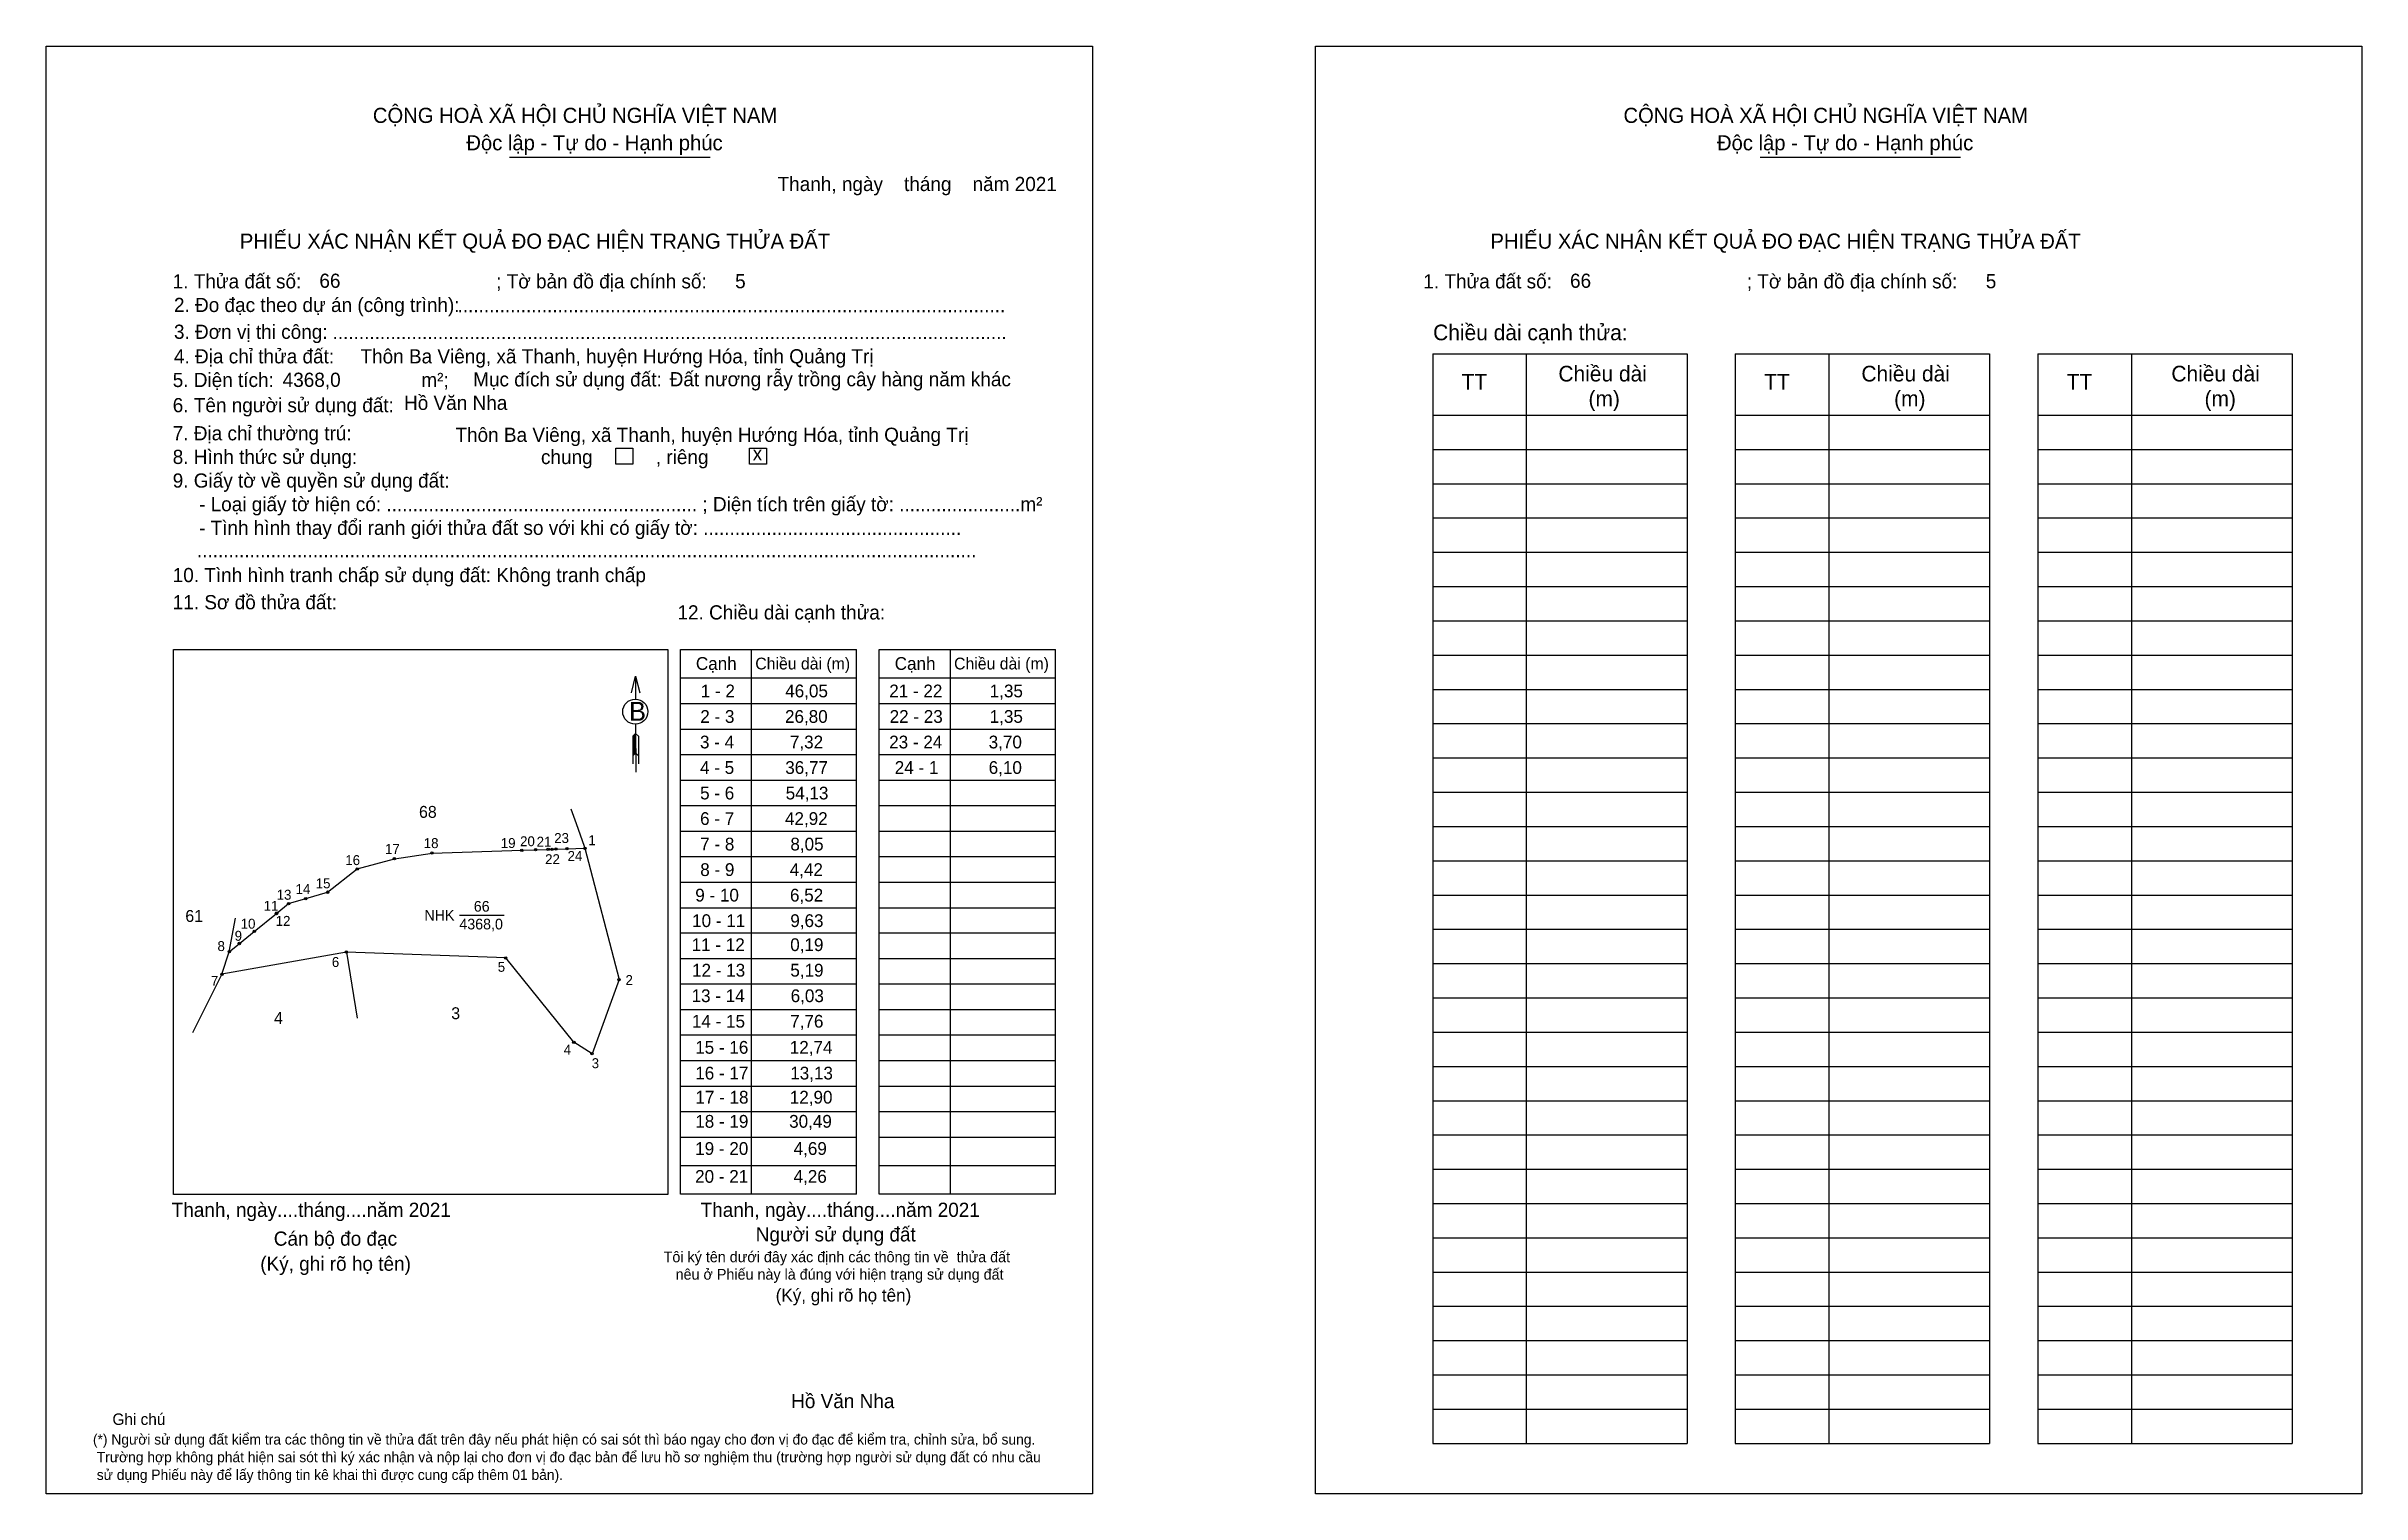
# Model space of a CAD drawing. Extents: x 544168 to 544954, y 1826713 to 1827204.
import ezdxf

# ---------------------------------------------------------------- set-up
doc = ezdxf.new("R2010")
doc.units = 0
for name, color, linetype in [('CanhThua', 7, 'Continuous'), ('kqddKhungInTrang1', 7, 'Continuous'), ('kqddKhungInTrang2', 7, 'Continuous'), ('kqddNoiDung', 7, 'Continuous'), ('kqddTemplate', 7, 'Continuous'), ('Level 1', 7, 'Continuous'), ('MocDinhThua', 7, 'Continuous'), ('NhanDiaChinhThua', 7, 'Continuous'), ('NhanTuCan', 7, 'Continuous'), ('RauThua', 7, 'Continuous'), ('SoHieuDinhThua', 7, 'Continuous')]:
    doc.layers.add(name, color=color, linetype=linetype)

msp = doc.modelspace()

# ---------------------------------------------------------------- linework, layer by layer
at = {"layer": 'CanhThua'}
for p, q in [((544299.23, 1826930.15), (544329.71, 1826931.1)), ((544329.71, 1826931.1), (544334.39, 1826931.25)), ((544334.39, 1826931.25), (544338.65, 1826931.38)), ((544338.65, 1826931.38), (544339.99, 1826931.43)), ((544339.99, 1826931.43), (544341.34, 1826931.47)), ((544341.34, 1826931.47), (544345.04, 1826931.58)), ((544345.04, 1826931.58), (544351.14, 1826931.78)), ((544351.14, 1826931.78), (544362.71, 1826887.21)), ((544263.81, 1826916.86), (544273.83, 1826924.73)), ((544273.83, 1826924.73), (544286.48, 1826928.22)), ((544286.48, 1826928.22), (544299.23, 1826930.15)), ((544250.57, 1826913), (544256.36, 1826914.69)), ((544256.36, 1826914.69), (544263.81, 1826916.86)), ((544238.91, 1826903.55), (544246.39, 1826909.61)), ((544246.39, 1826909.61), (544246.54, 1826909.74)), ((544246.54, 1826909.74), (544250.57, 1826913)), ((544230.4, 1826896.66), (544233.84, 1826899.45)), ((544233.84, 1826899.45), (544238.91, 1826903.55)), ((544227.92, 1826889), (544230.4, 1826896.66)), ((544270.17, 1826896.53), (544227.92, 1826889)), ((544324.26, 1826894.55), (544270.17, 1826896.53)), ((544347.36, 1826865.94), (544324.26, 1826894.55)), ((544362.71, 1826887.21), (544353.55, 1826862.02)), ((544353.55, 1826862.02), (544347.36, 1826865.94))]:
    msp.add_line(p, q, dxfattribs=at)
at = {"layer": 'kqddKhungInTrang1'}
msp.add_lwpolyline([(544168.32, 1827203.86), (544523.37, 1827203.86), (544523.37, 1826712.77), (544168.32, 1826712.77)], close=True, dxfattribs=at)
at = {"layer": 'kqddKhungInTrang2'}
msp.add_lwpolyline([(544599.11, 1827203.86), (544954.17, 1827203.86), (544954.17, 1826712.77), (544599.11, 1826712.77)], close=True, dxfattribs=at)
at = {"layer": 'kqddTemplate'}
for p, q in [((544325.58, 1827166.28), (544393.58, 1827166.28)), ((544750.05, 1827166.28), (544818.05, 1827166.28)), ((544638.86, 1827099.52), (544725.19, 1827099.52)), ((544638.86, 1827099.52), (544638.86, 1826729.83)), ((544670.63, 1827099.52), (544670.63, 1826729.83)), ((544725.19, 1827099.52), (544725.19, 1826729.83)), ((544741.55, 1827099.52), (544741.55, 1826729.83)), ((544741.55, 1827099.52), (544827.88, 1827099.52)), ((544773.32, 1827099.52), (544773.32, 1826729.83)), ((544827.88, 1827099.52), (544827.88, 1826729.83)), ((544844.24, 1827099.52), (544844.24, 1826729.83)), ((544844.24, 1827099.52), (544930.57, 1827099.52)), ((544876.01, 1827099.52), (544876.01, 1826729.82)), ((544930.57, 1827099.52), (544930.57, 1826729.82)), ((544638.86, 1827078.72), (544725.19, 1827078.72)), ((544741.55, 1827078.72), (544827.88, 1827078.72)), ((544844.24, 1827078.72), (544930.57, 1827078.72)), ((544638.86, 1827067.09), (544725.19, 1827067.09)), ((544741.55, 1827067.09), (544827.88, 1827067.09)), ((544844.24, 1827067.09), (544930.57, 1827067.09)), ((544638.86, 1827055.46), (544725.19, 1827055.46)), ((544741.55, 1827055.46), (544827.88, 1827055.46)), ((544844.24, 1827055.46), (544930.57, 1827055.46)), ((544638.86, 1827043.83), (544725.19, 1827043.83)), ((544741.55, 1827043.83), (544827.88, 1827043.83)), ((544844.24, 1827043.83), (544930.57, 1827043.83)), ((544638.86, 1827032.2), (544725.19, 1827032.2)), ((544741.55, 1827032.2), (544827.88, 1827032.2)), ((544844.24, 1827032.2), (544930.57, 1827032.2)), ((544638.86, 1827020.57), (544725.19, 1827020.57)), ((544741.55, 1827020.57), (544827.88, 1827020.57)), ((544844.24, 1827020.57), (544930.57, 1827020.57)), ((544638.86, 1827008.94), (544725.19, 1827008.94)), ((544741.55, 1827008.94), (544827.88, 1827008.94)), ((544844.24, 1827008.94), (544930.57, 1827008.94)), ((544383.54, 1826999.21), (544443.35, 1826999.21)), ((544383.54, 1826814.41), (544383.54, 1826999.21)), ((544407.6, 1826999.21), (544407.6, 1826814.41)), ((544443.35, 1826814.41), (544443.35, 1826999.21)), ((544451.01, 1826999.21), (544510.83, 1826999.21)), ((544451.01, 1826814.41), (544451.01, 1826999.21)), ((544475.07, 1826999.21), (544475.07, 1826814.41)), ((544510.83, 1826814.41), (544510.83, 1826999.21)), ((544638.86, 1826997.31), (544725.19, 1826997.31)), ((544741.55, 1826997.31), (544827.88, 1826997.31)), ((544844.24, 1826997.31), (544930.57, 1826997.31)), ((544368.3, 1826990.13), (544368.32, 1826982.37)), ((544383.54, 1826989.54), (544443.35, 1826989.54)), ((544451.01, 1826989.54), (544510.83, 1826989.54)), ((544638.86, 1826985.68), (544725.19, 1826985.68)), ((544741.55, 1826985.68), (544827.88, 1826985.68)), ((544844.24, 1826985.68), (544930.57, 1826985.68)), ((544383.54, 1826980.88), (544443.35, 1826980.88)), ((544451.01, 1826980.88), (544510.83, 1826980.88)), ((544368.33, 1826970.72), (544367.34, 1826969.77)), ((544368.33, 1826970.28), (544367.34, 1826969.33)), ((544368.34, 1826969.83), (544367.34, 1826968.88)), ((544367.34, 1826969.77), (544367.34, 1826960.41)), ((544368.33, 1826973.85), (544368.36, 1826957.53)), ((544368.33, 1826970.72), (544369.35, 1826969.77)), ((544369.35, 1826969.77), (544369.35, 1826960.41)), ((544383.54, 1826972.22), (544443.35, 1826972.22)), ((544451.01, 1826972.22), (544510.83, 1826972.22)), ((544638.86, 1826974.05), (544725.19, 1826974.05)), ((544741.55, 1826974.05), (544827.88, 1826974.05)), ((544844.24, 1826974.05), (544930.57, 1826974.05)), ((544368.34, 1826969.39), (544367.34, 1826968.44)), ((544368.34, 1826968.95), (544367.34, 1826968)), ((544368.34, 1826968.51), (544367.34, 1826967.55)), ((544368.34, 1826968.06), (544367.34, 1826967.11)), ((544368.34, 1826967.62), (544367.34, 1826966.67)), ((544368.34, 1826967.18), (544367.34, 1826966.22)), ((544368.34, 1826966.74), (544367.34, 1826965.78)), ((544368.34, 1826966.29), (544367.34, 1826965.34)), ((544368.34, 1826965.85), (544367.34, 1826964.89)), ((544368.34, 1826965.41), (544367.34, 1826964.45)), ((544368.34, 1826964.97), (544367.34, 1826964.01)), ((544368.34, 1826964.52), (544367.34, 1826963.57)), ((544368.35, 1826964.08), (544367.34, 1826963.12)), ((544368.35, 1826964.08), (544369.35, 1826963.12)), ((544383.54, 1826963.56), (544443.35, 1826963.56)), ((544451.01, 1826963.56), (544510.83, 1826963.56)), ((544638.86, 1826962.42), (544725.19, 1826962.42)), ((544741.55, 1826962.42), (544827.88, 1826962.42)), ((544844.24, 1826962.42), (544930.57, 1826962.42)), ((544383.54, 1826954.9), (544443.35, 1826954.9)), ((544451.01, 1826954.9), (544510.83, 1826954.9)), ((544383.54, 1826946.24), (544443.35, 1826946.24)), ((544451.01, 1826946.24), (544510.83, 1826946.24)), ((544638.86, 1826950.79), (544725.19, 1826950.79)), ((544741.55, 1826950.79), (544827.88, 1826950.79)), ((544844.24, 1826950.79), (544930.57, 1826950.79)), ((544638.86, 1826939.16), (544725.19, 1826939.16)), ((544741.55, 1826939.16), (544827.88, 1826939.16)), ((544844.24, 1826939.16), (544930.57, 1826939.16)), ((544383.54, 1826937.58), (544443.35, 1826937.58)), ((544451.01, 1826937.58), (544510.83, 1826937.58)), ((544383.54, 1826928.92), (544443.35, 1826928.92)), ((544451.01, 1826928.92), (544510.83, 1826928.92)), ((544638.86, 1826927.53), (544725.19, 1826927.53)), ((544741.55, 1826927.53), (544827.88, 1826927.53)), ((544844.24, 1826927.53), (544930.57, 1826927.53)), ((544383.54, 1826920.26), (544443.35, 1826920.26)), ((544451.01, 1826920.26), (544510.83, 1826920.26)), ((544638.86, 1826915.9), (544725.19, 1826915.9)), ((544741.55, 1826915.9), (544827.88, 1826915.9)), ((544844.24, 1826915.9), (544930.57, 1826915.9)), ((544383.54, 1826911.6), (544443.35, 1826911.6)), ((544451.01, 1826911.6), (544510.83, 1826911.6)), ((544443.35, 1826902.94), (544383.54, 1826902.94)), ((544510.83, 1826902.94), (544451.01, 1826902.94)), ((544638.86, 1826904.27), (544725.19, 1826904.27)), ((544741.55, 1826904.27), (544827.88, 1826904.27)), ((544844.24, 1826904.27), (544930.57, 1826904.27)), ((544443.35, 1826894.28), (544383.54, 1826894.28)), ((544510.83, 1826894.28), (544451.01, 1826894.28)), ((544638.86, 1826892.64), (544725.19, 1826892.64)), ((544741.55, 1826892.64), (544827.88, 1826892.64)), ((544844.24, 1826892.64), (544930.57, 1826892.64)), ((544443.35, 1826885.61), (544383.54, 1826885.61)), ((544510.83, 1826885.61), (544451.01, 1826885.61)), ((544443.35, 1826876.95), (544383.54, 1826876.95)), ((544510.83, 1826876.95), (544451.01, 1826876.95)), ((544638.86, 1826881.01), (544725.19, 1826881.01)), ((544741.55, 1826881.01), (544827.88, 1826881.01)), ((544844.24, 1826881.01), (544930.57, 1826881.01)), ((544443.35, 1826868.29), (544383.54, 1826868.29)), ((544510.83, 1826868.29), (544451.01, 1826868.29)), ((544638.86, 1826869.38), (544725.19, 1826869.38)), ((544741.55, 1826869.38), (544827.88, 1826869.38)), ((544844.24, 1826869.38), (544930.57, 1826869.38)), ((544443.35, 1826859.63), (544383.54, 1826859.63)), ((544510.83, 1826859.63), (544451.01, 1826859.63)), ((544638.86, 1826857.75), (544725.19, 1826857.75)), ((544741.55, 1826857.75), (544827.88, 1826857.75)), ((544844.24, 1826857.75), (544930.57, 1826857.75)), ((544443.35, 1826850.97), (544383.54, 1826850.97)), ((544510.83, 1826850.97), (544451.01, 1826850.97)), ((544638.86, 1826846.12), (544725.19, 1826846.12)), ((544741.55, 1826846.12), (544827.88, 1826846.12)), ((544844.24, 1826846.12), (544930.57, 1826846.12)), ((544443.35, 1826842.31), (544383.54, 1826842.31)), ((544510.83, 1826842.31), (544451.01, 1826842.31)), ((544443.35, 1826833.65), (544383.54, 1826833.65)), ((544510.83, 1826833.65), (544451.01, 1826833.65)), ((544638.86, 1826834.49), (544725.19, 1826834.49)), ((544741.55, 1826834.49), (544827.88, 1826834.49)), ((544844.24, 1826834.49), (544930.57, 1826834.49)), ((544443.35, 1826824.03), (544383.54, 1826824.03)), ((544510.83, 1826824.03), (544451.01, 1826824.03)), ((544638.86, 1826822.86), (544725.19, 1826822.86)), ((544741.55, 1826822.86), (544827.88, 1826822.86)), ((544844.24, 1826822.86), (544930.57, 1826822.86)), ((544443.35, 1826814.41), (544383.54, 1826814.41)), ((544510.83, 1826814.41), (544451.01, 1826814.41)), ((544638.86, 1826811.23), (544725.19, 1826811.23)), ((544741.55, 1826811.23), (544827.88, 1826811.23)), ((544844.24, 1826811.23), (544930.57, 1826811.23)), ((544638.86, 1826799.6), (544725.19, 1826799.6)), ((544741.55, 1826799.6), (544827.88, 1826799.6)), ((544844.24, 1826799.6), (544930.57, 1826799.6)), ((544638.86, 1826787.97), (544725.19, 1826787.97)), ((544741.55, 1826787.97), (544827.88, 1826787.97)), ((544844.24, 1826787.97), (544930.57, 1826787.97)), ((544638.86, 1826776.35), (544725.19, 1826776.35)), ((544741.55, 1826776.34), (544827.88, 1826776.34)), ((544844.24, 1826776.34), (544930.57, 1826776.34)), ((544638.86, 1826764.72), (544725.19, 1826764.72)), ((544741.55, 1826764.71), (544827.88, 1826764.71)), ((544844.24, 1826764.71), (544930.57, 1826764.71)), ((544638.86, 1826753.09), (544725.19, 1826753.09)), ((544741.55, 1826753.08), (544827.88, 1826753.08)), ((544844.24, 1826753.08), (544930.57, 1826753.08)), ((544638.86, 1826741.46), (544725.19, 1826741.46)), ((544741.55, 1826741.46), (544827.88, 1826741.46)), ((544844.24, 1826741.45), (544930.57, 1826741.45)), ((544638.86, 1826729.83), (544725.19, 1826729.83)), ((544741.55, 1826729.83), (544827.88, 1826729.83)), ((544844.24, 1826729.82), (544930.57, 1826729.82))]:
    msp.add_line(p, q, dxfattribs=at)
for points in [[(544361.57, 1827067.47), (544367.35, 1827067.47), (544367.35, 1827062.09), (544361.57, 1827062.09)], [(544407.01, 1827067.47), (544412.78, 1827067.47), (544412.78, 1827062.09), (544407.01, 1827062.09)], [(544211.52, 1826999.21), (544379.28, 1826999.21), (544379.28, 1826814.24), (544211.52, 1826814.24)]]:
    msp.add_lwpolyline(points, close=True, dxfattribs=at)
msp.add_lwpolyline([(544366.91, 1826984.51), (544368.3, 1826990.13), (544369.71, 1826984.52)], dxfattribs=at)
msp.add_circle((544368.22, 1826978.11), 4.26, dxfattribs=at)
at = {"layer": 'Level 1'}
for p, q in [((544230.4, 1826896.66), (544232.52, 1826908.1)), ((544270.17, 1826896.53), (544273.8, 1826874.15)), ((544227.92, 1826889), (544217.98, 1826869.09))]:
    msp.add_line(p, q, dxfattribs=at)
at = {"layer": 'MocDinhThua'}
for centre in [(544299.23, 1826930.15), (544329.71, 1826931.1), (544334.39, 1826931.25), (544338.65, 1826931.38), (544339.99, 1826931.43), (544341.34, 1826931.47), (544345.04, 1826931.58), (544351.14, 1826931.78), (544273.83, 1826924.73), (544286.48, 1826928.22), (544256.36, 1826914.69), (544263.81, 1826916.86), (544246.39, 1826909.61), (544246.54, 1826909.74), (544250.57, 1826913), (544233.84, 1826899.45), (544238.91, 1826903.55), (544230.4, 1826896.66), (544270.17, 1826896.53), (544324.26, 1826894.55), (544227.92, 1826889), (544362.71, 1826887.21), (544347.36, 1826865.94), (544353.55, 1826862.02)]:
    msp.add_circle(centre, 0.404, dxfattribs=at)
at = {"layer": 'NhanDiaChinhThua'}
msp.add_line((544308.51, 1826909.05), (544323.7, 1826909.05), dxfattribs=at)
at = {"layer": 'RauThua'}
for p, q in [((544346.35, 1826945.11), (544348.12, 1826940.17)), ((544348.12, 1826940.17), (544350.9, 1826932.45)), ((544350.9, 1826932.45), (544351.14, 1826931.78))]:
    msp.add_line(p, q, dxfattribs=at)

# ---------------------------------------------------------------- texts
at = {"layer": 'kqddNoiDung'}
for s, height, p in [('Thanh, ngày    tháng    năm 2021  ', 4.8113, (544416.52, 1827154.75)), ('66', 4.811, (544261, 1827121.92)), ('66', 4.811, (544685.47, 1827121.92)), ('5', 4.81, (544402.11, 1827121.77)), ('5', 4.81, (544826.58, 1827121.77)), ('........................................................................................................', 4.81133, (544307.88, 1827113.62)), ('................................................................................................................................', 4.81133, (544265.46, 1827104.51)), ('4368,0', 4.811, (544248.54, 1827088.32)), ('Đất nương rẫy trồng cây hàng năm khác', 4.8113, (544379.88, 1827088.51)), ('Hồ Văn Nha', 4.811, (544289.74, 1827080.5)), ('Thôn Ba Viêng, xã Thanh, huyện Hướng Hóa, tỉnh Quảng Trị', 4.8113, (544307.18, 1827069.65)), ('x', 4.81, (544408.07, 1827063.34)), ('1 - 2', 4.33, (544390.45, 1826982.97)), ('46,05', 4.33, (544419.11, 1826982.97)), ('21 - 22', 4.33, (544454.42, 1826982.97)), ('1,35', 4.33, (544488.51, 1826982.97)), ('2 - 3', 4.33, (544390.28, 1826974.31)), ('26,80', 4.33, (544419.03, 1826974.31)), ('22 - 23', 4.33, (544454.55, 1826974.31)), ('1,35', 4.33, (544488.51, 1826974.31)), ('3 - 4', 4.33, (544390.18, 1826965.65)), ('7,32', 4.33, (544420.7, 1826965.65)), ('23 - 24', 4.33, (544454.4, 1826965.65)), ('3,70', 4.33, (544488.17, 1826965.65)), ('4 - 5', 4.33, (544390.2, 1826956.99)), ('36,77', 4.33, (544419.12, 1826956.99)), ('24 - 1', 4.33, (544456.28, 1826956.99)), ('6,10', 4.33, (544488.17, 1826956.99)), ('5 - 6', 4.33, (544390.22, 1826948.33)), ('54,13', 4.33, (544419.27, 1826948.33)), ('6 - 7', 4.33, (544390.22, 1826939.67)), ('42,92', 4.33, (544419.03, 1826939.67)), ('7 - 8', 4.33, (544390.25, 1826931.01)), ('8,05', 4.33, (544420.86, 1826931.01)), ('8 - 9', 4.33, (544390.27, 1826922.35)), ('4,42', 4.33, (544420.63, 1826922.35)), ('9 - 10', 4.33, (544388.58, 1826913.69)), ('6,52', 4.33, (544420.72, 1826913.69)), ('10 - 11', 4.33, (544387.51, 1826905.03)), ('9,63', 4.33, (544420.84, 1826905.03)), ('11 - 12', 4.33, (544387.36, 1826896.88)), ('0,19', 4.33, (544420.81, 1826896.88)), ('12 - 13', 4.33, (544387.49, 1826888.22)), ('5,19', 4.33, (544420.84, 1826888.22)), ('13 - 14', 4.33, (544387.33, 1826879.56)), ('6,03', 4.33, (544420.96, 1826879.56)), ('14 - 15', 4.33, (544387.43, 1826870.9)), ('7,76', 4.33, (544420.8, 1826870.9)), ('15 - 16', 4.33, (544388.56, 1826862.05)), ('12,74', 4.33, (544420.66, 1826862.05)), ('16 - 17', 4.33, (544388.58, 1826853.31)), ('13,13', 4.33, (544420.81, 1826853.31)), ('17 - 18', 4.33, (544388.62, 1826845.13)), ('12,90', 4.33, (544420.66, 1826845.13)), ('18 - 19', 4.33, (544388.58, 1826836.94)), ('30,49', 4.33, (544420.44, 1826836.94)), ('19 - 20', 4.33, (544388.55, 1826827.72)), ('4,69', 4.33, (544421.96, 1826827.72)), ('20 - 21', 4.33, (544388.53, 1826818.26)), ('4,26', 4.33, (544421.95, 1826818.26)), ('Thanh, ngày....tháng....năm 2021', 4.8113, (544210.86, 1826806.69)), ('Thanh, ngày....tháng....năm 2021', 4.8113, (544390.39, 1826806.69)), ('Hồ Văn Nha', 4.811, (544421.12, 1826741.8))]:
    msp.add_text(s, height=height, dxfattribs=at).set_placement(p)
at = {"layer": 'kqddTemplate'}
for s, height, p in [('CỘNG HOÀ XÃ HỘI CHỦ NGHĨA VIỆT NAM', 5.1321, (544279.15, 1827177.86)), ('CỘNG HOÀ XÃ HỘI CHỦ NGHĨA VIỆT NAM', 5.1321, (544703.62, 1827177.86)), ('Độc lập - Tự do - Hạnh phúc', 5.1321, (544310.88, 1827168.58)), ('Độc lập - Tự do - Hạnh phúc', 5.1321, (544735.35, 1827168.58)), ('PHIẾU XÁC NHẬN KẾT QUẢ ĐO ĐẠC HIỆN TRẠNG THỬA ĐẤT', 5.1321, (544234, 1827135.2)), ('PHIẾU XÁC NHẬN KẾT QUẢ ĐO ĐẠC HIỆN TRẠNG THỬA ĐẤT', 5.1321, (544658.47, 1827135.2)), ('1. Thửa đất số:                                     ; Tờ bản đồ địa chính số:', 4.8113, (544211.22, 1827121.73)), ('1. Thửa đất số:                                     ; Tờ bản đồ địa chính số:', 4.8113, (544635.69, 1827121.73)), ('2. Đo đạc theo dự án (công trình): ', 4.8113, (544211.64, 1827113.71)), ('3. Đơn vị thi công: ', 4.8113, (544211.64, 1827104.61)), ('Chiều dài cạnh thửa:', 5.3165, (544639.01, 1827104.12)), ('4. Địa chỉ thửa đất:     Thôn Ba Viêng, xã Thanh, huyện Hướng Hóa, tỉnh Quảng Trị', 4.8113, (544211.64, 1827096.28)), ('Chiều dài', 5.316, (544681.53, 1827090.14)), ('Chiều dài', 5.316, (544784.37, 1827090.14)), ('Chiều dài', 5.316, (544889.57, 1827090.14)), ('5. Diện tích:                            m²; ', 4.8113, (544211.22, 1827088.26)), ('Mục đích sử dụng đất:', 4.8113, (544313.19, 1827088.46)), ('TT', 5.316, (544648.67, 1827087.39)), ('TT', 5.316, (544751.36, 1827087.39)), ('TT', 5.316, (544854.05, 1827087.39)), ('6. Tên người sử dụng đất:', 4.8113, (544211.22, 1827079.71)), ('(m)', 5.316, (544691.74, 1827081.68)), ('(m)', 5.316, (544795.47, 1827081.68)), ('(m)', 5.316, (544900.83, 1827081.68)), ('7. Địa chỉ thường trú:', 4.8113, (544211.22, 1827070.17)), ('8. Hình thức sử dụng:', 4.8113, (544211.22, 1827062.15)), ('chung            , riêng', 4.8113, (544336.21, 1827062.11)), ('9. Giấy tờ về quyền sử dụng đất:', 4.8113, (544211.22, 1827054.13)), ('     - Loại giấy tờ hiện có: ........................................................... ; Diện tích trên giấy tờ: .......................m²', 4.81133, (544211.22, 1827046.12)), ('     - Tình hình thay đổi ranh giới thửa đất so với khi có giấy tờ: .................................................', 4.81133, (544211.22, 1827038.1)), ('10. Tình hình tranh chấp sử dụng đất: Không tranh chấp', 4.8113, (544211.22, 1827022.06)), ('....................................................................................................................................................', 4.81133, (544219.45, 1827030.48)), ('11. Sơ đồ thửa đất:', 4.8113, (544211.22, 1827012.85)), ('12. Chiều dài cạnh thửa:', 4.8113, (544382.53, 1827009.39)), ('Cạnh', 4.33, (544388.79, 1826992.29)), ('Chiều dài (m)', 4.0094, (544408.95, 1826992.43)), ('Cạnh', 4.33, (544456.27, 1826992.29)), ('Chiều dài (m)', 4.0094, (544476.42, 1826992.43)), ('B', 6.42, (544366.11, 1826975.02)), ('Cán bộ đo đạc', 4.8113, (544245.52, 1826796.91)), ('Người sử dụng đất', 4.8113, (544409.09, 1826798.36)), ('(Ký, ghi rõ họ tên)', 4.8113, (544240.93, 1826788.41)), ('Tôi ký tên dưới đây xác định các thông tin về  thửa đất ', 3.6374, (544377.84, 1826791.3)), ('nêu ở Phiếu này là đúng với hiện trạng sử dụng đất', 3.6374, (544381.9, 1826785.39)), ('(Ký, ghi rõ họ tên)', 4.3302, (544415.87, 1826777.96)), ('Ghi chú', 3.897, (544190.77, 1826736.09)), ('(*) Người sử dụng đất kiểm tra các thông tin về thửa đất trên đây nếu phát hiện có sai sót thì báo ngay cho đơn vị đo đạc để kiểm tra, chỉnh sửa, bổ sung.', 3.50746, (544184.14, 1826729.44)), (' Trường hợp không phát hiện sai sót thì ký xác nhận và nộp lại cho đơn vị đo đạc bản để lưu hồ sơ nghiệm thu (trường hợp người sử dụng đất có nhu cầu', 3.50746, (544184.14, 1826723.44)), (' sử dụng Phiếu này để lấy thông tin kê khai thì được cung cấp thêm 01 bản).', 3.5075, (544184.14, 1826717.44))]:
    msp.add_text(s, height=height, dxfattribs=at).set_placement(p)
at = {"layer": 'NhanDiaChinhThua'}
for s, p in [('NHK', (544296.65, 1826907.24)), ('4368,0', (544308.51, 1826904.23)), ('66', (544313.41, 1826910.25))]:
    msp.add_text(s, height=3.614, dxfattribs=at).set_placement(p)
at = {"layer": 'NhanTuCan'}
for s, height, p in [('68', 4.044, (544294.81, 1826942.08)), ('61', 4.044, (544215.5, 1826906.77)), ('4', 4.04, (544245.6, 1826872.16)), ('3', 4.04, (544305.76, 1826873.77))]:
    msp.add_text(s, height=height, dxfattribs=at).set_placement(p)
at = {"layer": 'SoHieuDinhThua'}
for s, p in [('17', (544283.27, 1826929.83)), ('18', (544296.42, 1826931.82)), ('19', (544322.57, 1826931.85)), ('20', (544329.12, 1826932.45)), ('21', (544334.74, 1826932.29)), ('23', (544340.7, 1826933.54)), ('24', (544345.23, 1826927.47)), ('1', (544352.28, 1826932.79)), ('16', (544269.8, 1826926.05)), ('22', (544337.61, 1826926.37)), ('13', (544246.5, 1826914.3)), ('14', (544252.91, 1826916.24)), ('15', (544259.75, 1826918.17)), ('10', (544234.28, 1826904.48)), ('11', (544242.09, 1826910.55)), ('12', (544246.17, 1826905.43)), ('8', (544226.42, 1826896.88)), ('9', (544232.25, 1826900.38)), ('6', (544265.23, 1826891.48)), ('5', (544321.54, 1826889.85)), ('7', (544224.18, 1826885.1)), ('2', (544364.9, 1826885.36)), ('4', (544343.92, 1826861.74)), ('3', (544353.43, 1826857.15))]:
    msp.add_text(s, height=3.37, dxfattribs=at).set_placement(p)

doc.saveas('drawing.dxf')
